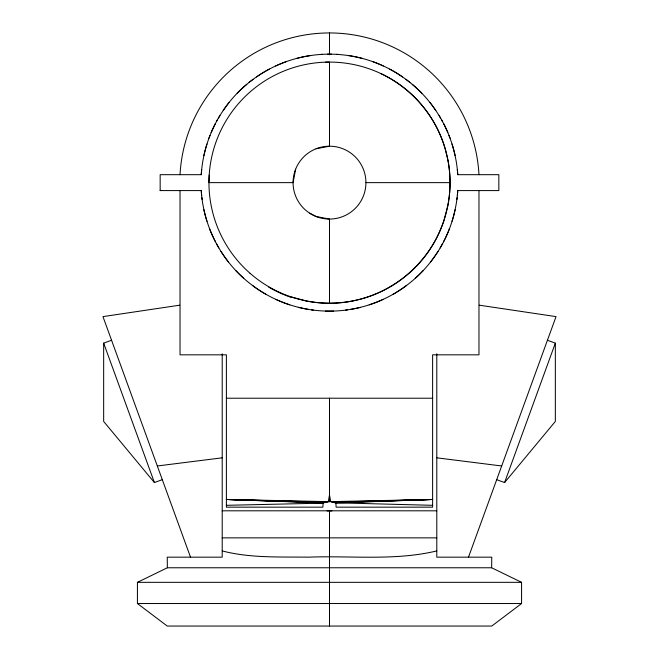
<?xml version="1.0" encoding="UTF-8"?>
<svg xmlns="http://www.w3.org/2000/svg" width="659" height="659" viewBox="0 0 659 659"><rect width="100%" height="100%" fill="white"/><g stroke="black" fill="none" stroke-linecap="round" stroke-linejoin="round"><path stroke-width="0.99" d="M491.647 567.77L167.353 567.77L137.426 582.334L137.426 603.529L167.238 626.05L491.762 626.05L521.574 603.529L521.574 582.334L491.647 567.77L491.762 557.168L436.793 557.168L436.793 353.784M209.2 175.063L208.961 182.634L293.074 182.634L295.627 169.223M180.031 190.583L180.031 354.83L226.391 354.83L226.391 507.166L322.877 507.166L323.132 502.965L328.297 501.581L329.5 494.925L330.703 501.581L335.868 502.965L336.123 507.166L432.609 507.166L432.609 354.83L478.969 354.83L478.969 190.583M468.491 557.168L556.039 316.617L479.241 305.183M496.697 479.67L504.596 482.553L555.339 343.141L547.44 340.266M225.831 106.725C243.542 82.375 270.108 64.706 299.384 57.72A93.446 66.048 0 0 1 329.5 54.145A93.446 66.048 0 0 1 359.592 57.761C388.901 64.64 415.45 82.408 433.169 106.725M504.596 482.553L555.339 421.43L555.339 343.141M162.303 479.67L154.404 482.553L103.661 421.43L103.661 343.141L111.56 340.266M436.793 550.924C394.79 561.015 351 555.504 308.297 557.168C279.564 556.764 250.263 558.239 222.207 550.924M352.886 300.883C390.68 293.659 424.083 267.109 439.537 231.844A217.849 154.041 0 0 0 443.944 220.485L447.881 205.344A239.209 169.157 0 0 0 450.039 182.634A239.209 169.141 0.1 0 0 447.865 159.915L445.13 148.572A219.249 155.046 0 0 0 439.545 133.415C427.955 107.318 406.743 85.686 380.877 73.586M316.089 148.761L329.5 146.207L329.5 62.094L325.571 62.152M179.759 305.183L102.961 316.617L190.509 557.168M157.32 465.979L222.207 457.824M328.297 501.573L330.703 501.581L324.813 502.142L226.391 499.464L323.132 502.965M335.868 502.965L432.609 499.464L331.329 501.623L334.187 502.142L432.609 499.464L335.662 502.792L432.609 505.313M335.044 502.455L432.609 499.464M226.391 505.313L322.984 503.138M333.38 501.581L331.329 501.623L331.938 501.688M222.207 510.807L436.793 510.807M327.062 510.914L331.938 510.914M225.864 106.733A198.384 140.252 0 0 0 220.88 114.056A205.797 145.524 0 0 0 217.849 119.04A224.159 158.506 0 0 0 206.712 144.964A242.594 171.529 0 0 0 203.895 155.623L202.848 160.994A254.58 180.014 0 0 0 201.259 174.684L160.162 174.684L160.162 190.583L201.465 190.583M433.136 106.733A198.384 140.252 0 0 1 438.12 114.056A205.797 145.524 0 0 1 441.151 119.04A224.159 158.506 0 0 1 452.288 144.964A242.594 171.529 0 0 1 455.105 155.623L456.152 160.994A254.58 180.014 0 0 1 457.741 174.684L498.838 174.684L498.838 190.583L457.535 190.583M365.926 182.634A36.426 36.426 0 0 0 311.287 151.084A36.426 36.426 0 0 0 311.287 214.183A36.426 36.426 0 0 0 365.926 182.634L450.039 182.634M226.391 398.217L432.609 398.217M222.207 537.868L436.793 537.868M137.426 582.334L521.574 582.334M137.426 603.529L521.574 603.529M325.62 501.581L327.671 501.623L226.391 499.464L323.338 502.792M226.391 499.464L323.956 502.455M436.793 457.824L501.68 465.979M306.114 300.883L291.55 297.044M160.162 190.319L161.068 190.583M309.565 213.121L316.089 216.498L329.5 219.06L329.5 303.173M103.661 343.141L154.404 482.553M167.353 567.77L167.238 557.168L222.207 557.168L222.207 353.784M478.969 174.684A149.684 149.684 0 0 0 329.5 32.95L329.5 54.804M329.5 398.217L329.5 501.54M329.5 510.931L329.5 626.05M457.675 191.58A128.489 128.489 0 0 1 457.33 195.599M457.115 197.609A128.489 128.489 0 0 1 456.86 199.611M455.13 209.587A128.489 128.489 0 0 1 452.041 221.267M449.364 228.912A128.489 128.489 0 0 1 443.573 241.771M442.626 243.558A128.489 128.489 0 0 1 440.138 247.965M438.021 251.425A128.489 128.489 0 0 1 430.459 262.109M423.202 270.552A128.489 128.489 0 0 1 415.277 278.296M406.685 285.355A128.489 128.489 0 0 1 393.209 294.211M383.316 299.31A128.489 128.489 0 0 1 369.238 304.82M360.481 307.333A128.489 128.489 0 0 1 350.621 309.376M347.631 309.837A128.489 128.489 0 0 1 345.621 310.109M333.528 311.056A128.489 128.489 0 0 1 325.472 311.056M313.379 310.109A128.489 128.489 0 0 1 311.369 309.837M308.379 309.376A128.489 128.489 0 0 1 298.519 307.333M289.762 304.82A128.489 128.489 0 0 1 275.684 299.31M265.791 294.211A128.489 128.489 0 0 1 252.315 285.355M243.723 278.296A128.489 128.489 0 0 1 235.798 270.552M228.541 262.109A128.489 128.489 0 0 1 220.979 251.425M218.862 247.965A128.489 128.489 0 0 1 216.374 243.558M215.427 241.771A128.489 128.489 0 0 1 209.636 228.912M206.959 221.267A128.489 128.489 0 0 1 203.87 209.587M202.14 199.611A128.489 128.489 0 0 1 201.885 197.609M201.67 195.599A128.489 128.489 0 0 1 201.325 191.58M201.259 174.684A128.489 128.489 0 0 1 201.67 169.668M203.87 155.681A128.489 128.489 0 0 1 206.959 144M208.919 138.25A128.489 128.489 0 0 1 210.007 135.408M211.152 132.607A128.489 128.489 0 0 1 215.427 123.488M216.374 121.709A128.489 128.489 0 0 1 217.346 119.93M218.351 118.175A128.489 128.489 0 0 1 219.908 115.564M223.195 110.465A128.489 128.489 0 0 1 229.167 102.359M237.191 93.249A128.489 128.489 0 0 1 246.771 84.319M249.118 82.391A128.489 128.489 0 0 1 253.13 79.302M256.417 76.955A128.489 128.489 0 0 1 269.333 69.096M275.684 65.958A128.489 128.489 0 0 1 285.94 61.757M296.558 58.437A128.489 128.489 0 0 1 310.373 55.578M320.431 54.466A128.489 128.489 0 0 1 322.449 54.335M327.49 54.162A128.489 128.489 0 0 1 331.51 54.162M336.551 54.335A128.489 128.489 0 0 1 338.569 54.466M348.627 55.578A128.489 128.489 0 0 1 362.442 58.437M373.06 61.757A128.489 128.489 0 0 1 383.316 65.958M389.667 69.096A128.489 128.489 0 0 1 402.583 76.955M405.87 79.302A128.489 128.489 0 0 1 409.882 82.391M412.229 84.319A128.489 128.489 0 0 1 421.809 93.249M429.833 102.359A128.489 128.489 0 0 1 435.805 110.465M439.092 115.564A128.489 128.489 0 0 1 440.649 118.175M441.654 119.93A128.489 128.489 0 0 1 442.626 121.709M443.573 123.488A128.489 128.489 0 0 1 447.848 132.607M448.993 135.408A128.489 128.489 0 0 1 450.081 138.25M452.041 144A128.489 128.489 0 0 1 455.13 155.681M457.33 169.668A128.489 128.489 0 0 1 457.741 174.684M457.741 190.583A254.58 180.014 0 0 1 456.152 204.274L455.114 209.644A242.594 171.538 0 0 1 452.338 220.312A224.159 158.506 0 0 1 439.718 248.731A205.797 145.524 0 0 1 436.555 253.682A198.375 140.276 0 0 1 433.169 258.542C415.458 282.892 388.892 300.562 359.616 307.539A93.454 66.081 0 0 1 329.5 311.147A93.454 66.081 0 0 1 299.392 307.531C270.108 300.586 243.542 282.884 225.831 258.542A198.375 140.276 0 0 1 222.445 253.682A205.797 145.524 0 0 1 219.315 248.723A224.159 158.506 0 0 1 206.704 220.304A242.594 171.538 0 0 1 203.886 209.644L202.848 204.274A254.58 180.014 0 0 1 201.259 190.583M352.911 300.949A86.848 61.509 0 0 1 329.5 303.264A86.848 61.509 0 0 1 306.089 300.949M180.031 174.684A149.684 149.684 0 0 1 329.5 32.95M291.294 297.431A106.387 75.645 -0.2 0 1 268.608 287.027M250.025 273.263A120.539 120.539 0 0 0 447.725 206.152A120.539 120.539 0 0 0 290.751 68.487A120.539 120.539 0 0 0 250.025 273.263"/></g></svg>
